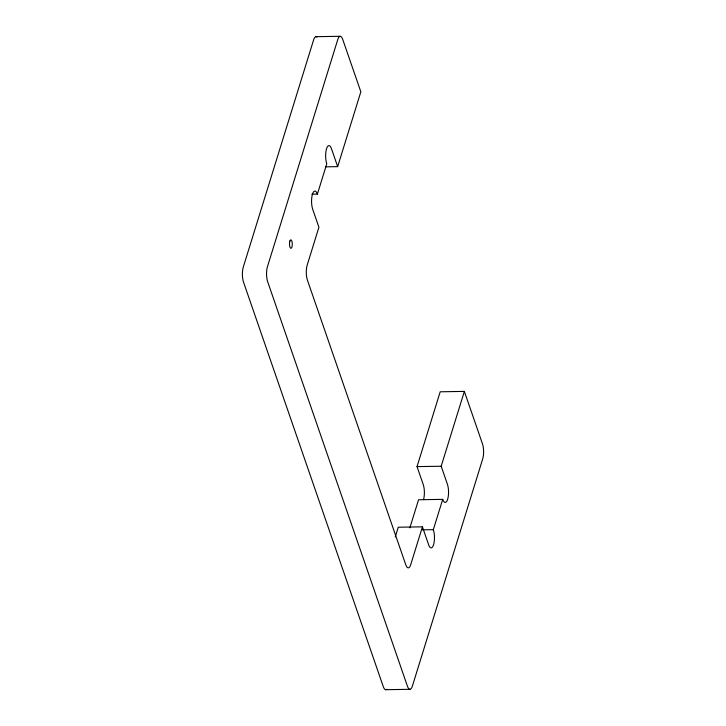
<?xml version="1.0" encoding="UTF-8"?>
<svg xmlns="http://www.w3.org/2000/svg" width="726" height="726" viewBox="0 0 726 726"><rect width="100%" height="100%" fill="white"/><g stroke="black" fill="none" stroke-linecap="round" stroke-linejoin="round"><path stroke-width="1.09" d="M395.262 536.959L398.275 527.221L422.432 526.84L410.707 564.71A10.654 3.485 89.1 0 1 405.78 564.801L307.434 280.182A10.654 3.485 89.1 0 1 307.189 265.117L318.914 227.247L312.697 209.269A10.654 3.485 89.1 0 1 312.452 194.205A10.654 3.485 89.1 0 1 317.389 194.114L326.773 163.813A10.654 3.485 89.1 0 1 326.528 148.748A10.654 3.485 89.1 0 1 331.455 148.667L337.672 166.644L325.593 166.835M337.672 166.644L360.84 91.803L342.717 39.376A10.654 3.485 89.1 0 0 337.79 39.467L267.44 266.723A10.654 3.485 89.1 0 0 267.685 281.788L407.44 686.233A10.654 3.485 89.1 0 0 412.368 686.152L482.717 458.896A10.654 3.485 89.1 0 0 482.472 443.831L464.359 391.396L440.201 391.786L417.033 466.618L423.249 484.596A10.654 3.485 89.1 0 1 423.494 499.66M409.845 527.884L418.557 499.751L442.715 499.361A10.654 3.485 89.1 0 0 447.652 499.279A10.654 3.485 89.1 0 0 447.407 484.215L441.19 466.237L464.359 391.396M422.432 526.84L428.649 544.809A10.654 3.485 89.1 0 0 433.576 544.727A10.654 3.485 89.1 0 0 433.331 529.662L442.715 499.361M316.046 36.69L340.204 36.3M311.899 194.205L317.389 194.114M417.033 466.618L441.19 466.237M422.35 529.835L433.331 529.662M385.796 689.7L409.954 689.31M316.953 37.035A10.654 3.485 89.1 0 0 313.632 39.848L243.283 267.104A10.654 3.485 89.1 0 0 243.528 282.169L383.283 686.624A10.654 3.485 89.1 0 0 386.695 689.319M289.874 241.077A4.265 1.398 89.1 0 0 290.609 248.201A4.265 1.398 89.1 0 0 292.233 242.947A4.265 1.398 89.1 0 0 289.874 241.077"/></g></svg>
